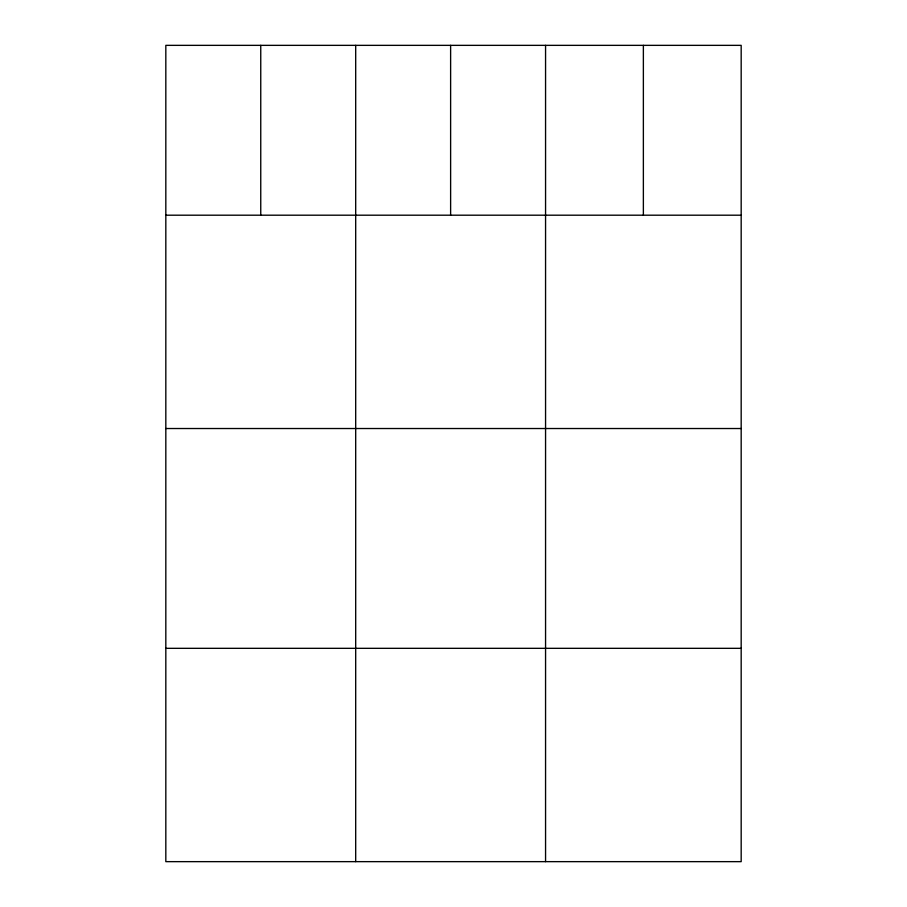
<?xml version="1.0" encoding="UTF-8"?>
<svg xmlns="http://www.w3.org/2000/svg" width="907" height="907" viewBox="0 0 907 907"><rect width="100%" height="100%" fill="white"/><g stroke="black" fill="none" stroke-linecap="round" stroke-linejoin="round"><path stroke-width="1.36" d="M741.178 215.197L741.178 861.65L165.822 861.65L165.822 45.35L741.178 45.35L741.178 215.197L165.822 215.197M165.822 428.523L741.178 428.523M165.822 648.324L741.178 648.324M643.369 45.35L643.369 215.197M545.561 45.35L545.561 861.65M450.62 45.35L450.62 215.197M355.691 45.35L355.691 861.65M260.751 45.35L260.751 215.197"/></g></svg>
